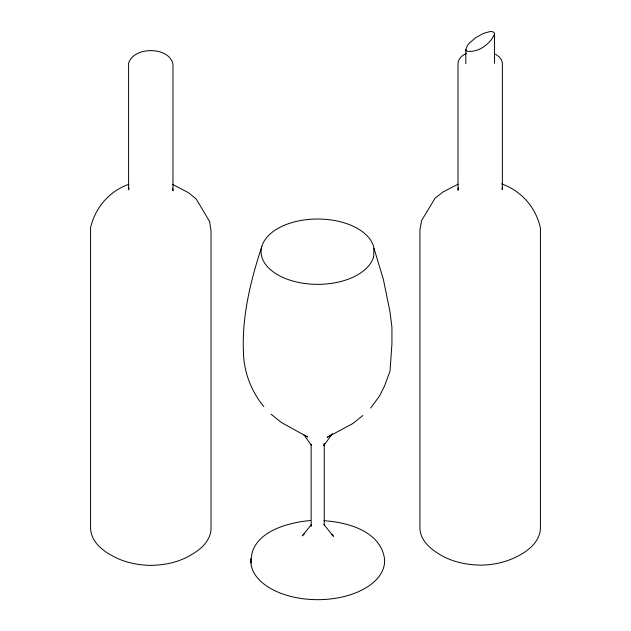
<?xml version="1.0" encoding="UTF-8"?>
<svg xmlns="http://www.w3.org/2000/svg" width="631" height="631" viewBox="0 0 631 631"><rect width="100%" height="100%" fill="white"/><g stroke="black" fill="none" stroke-linecap="round" stroke-linejoin="round"><path stroke-width="0.95" d="M251.209 563.065C249.253 532.856 286.584 522.61 310.357 520.543M311.193 525.221L311.154 526.215L311.154 444.5L311.564 445.47L303.763 434.649M373.639 256.746L373.946 248.22A56.585 32.67 0 0 0 288.485 223.705A56.585 32.67 0 0 0 286.143 278.799A56.585 32.67 0 0 0 373.607 256.738M458.445 187.77L457.988 190.27L457.988 63.731C458.106 58.896 462.105 55.244 466.333 53.532M465.82 63.628L465.82 49.604L467.555 45.274L469.764 42.663L476.105 37.442L483.535 33.372L490.074 31.55L492.432 31.66L493.955 32.457L494.546 33.893L494.546 63.25M494.546 33.893C490.689 44.091 477.336 53.398 466.412 51.032L465.82 49.604M129.095 188.054L128.606 189.702L128.606 63.163C133.851 46.244 169.305 46.3 172.981 64.236L172.981 190.775L172.578 188.275M261.778 246.642C250.578 280.866 241.736 316.596 243.471 352.871C243.913 372.361 251.446 391.591 263.829 406.585M332.505 433.521L323.742 445.636L324.255 443.696L324.255 525.402M370.665 408.083L379.507 396.031L384.421 386.275L390.029 371.107L391.938 343.698L391.938 327.355L389.895 311.225L383.372 279.391L373.946 248.22M311.667 524.266L302.233 535.861L304.521 533.684M331.409 434.562L327.276 437.283L352.887 423.496L362.841 415.529M458.161 184.165L442.938 191.99L435.059 198.237L421.579 220.605L419.938 229.637L419.938 529.409C421.319 542.636 432.842 550.721 443.593 556.645C455.337 562.647 468.462 565.021 481.571 565.139C496.518 564.816 511.291 560.793 523.896 552.653C532.556 547.061 540.31 538.716 540.428 527.832L540.428 228.051C535.948 207.56 521.435 190.822 501.574 183.858M128.819 184.323C109.392 191.012 95.186 207.788 90.572 227.649L90.572 527.421C90.47 540.491 101.141 549.775 111.79 555.493C123.021 562.008 135.878 564.777 148.75 565.376C163.681 565.408 178.959 562.529 191.737 554.491C200.942 549.215 209.587 541.414 211.014 530.332L211.014 230.56L209.563 221.513L196.217 199.002L188.472 192.668L172.216 184.228M323.94 520.733C347.192 522.176 378.955 530.742 384.208 556.928A66.902 38.625 0 0 1 319.262 599.663A66.902 38.625 0 0 1 250.925 558.719M304.686 435.24L307.605 437.007L281.379 422.494L271.101 414.236M495.469 54.171L499.113 56.782L501.471 59.842L502.379 63.147L502.379 189.686L501.921 188.03M331.859 534.623L333.452 536.303L323.845 524.44"/></g></svg>
